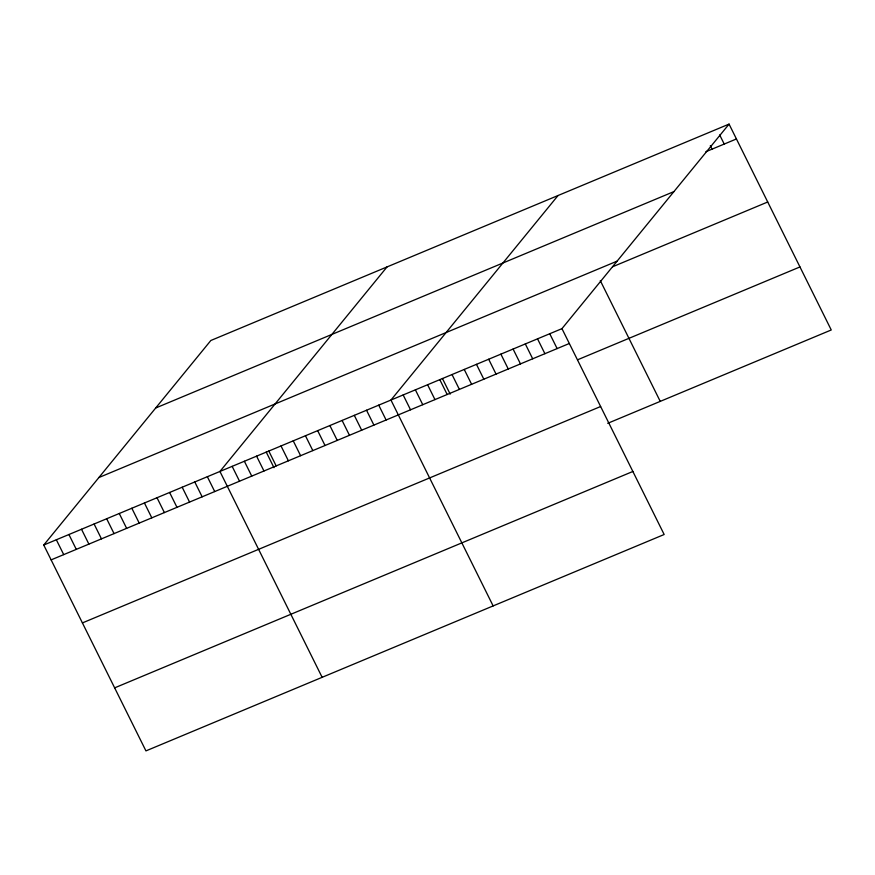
<?xml version="1.0" encoding="UTF-8"?>
<svg xmlns="http://www.w3.org/2000/svg" width="875" height="875" viewBox="0 0 875 875"><rect width="100%" height="100%" fill="white"/><g stroke="black" fill="none" stroke-linecap="round" stroke-linejoin="round"><path stroke-width="1.31" d="M729.061 124.108L561.958 328.639L664.158 534.505L145.939 750.892L43.75 545.027L210.842 340.495L729.061 124.108L831.25 329.973L607.72 423.314M387.034 266.93L219.942 471.45L322.131 677.316M558.053 195.519L390.95 400.05L493.139 605.916M705.895 151.714L736.433 138.961M155.706 407.991L673.914 191.603M98.897 477.531L617.105 261.144M612.588 266.777L767.725 201.994M43.75 545.027L561.958 328.639M51.122 559.88L569.33 343.492M577.642 359.767L799.958 266.941M82.414 622.913L600.622 406.525M114.647 687.859L632.866 471.472M719.677 134.925L724.216 144.058M710.303 145.731L711.998 149.166M600.294 280.623L660.242 401.384M549.752 333.747L557.123 348.589M537.534 338.844L544.906 353.697M525.317 343.941L532.689 358.794M513.1 349.048L520.472 363.891M500.883 354.145L508.255 368.998M488.677 359.242L496.048 374.095M476.459 364.35L483.831 379.192M464.242 369.447L471.614 384.3M452.025 374.544L459.397 389.397M442.422 378.481L450.177 394.122M439.808 379.652L447.18 394.494M427.602 384.748L434.973 399.602M415.384 389.845L422.756 404.698M403.167 394.953L410.539 409.795M378.733 405.147L386.105 420M366.527 410.244L373.898 425.097M354.309 415.352L361.681 430.205M342.092 420.448L349.464 435.302M329.875 425.545L337.247 440.398M317.658 430.653L325.03 445.506M305.452 435.75L312.823 450.603M293.234 440.847L300.606 455.7M281.017 445.955L288.389 460.808M268.8 451.052L276.172 465.905M266.23 452.058L273.984 467.688M256.583 456.148L263.955 471.002M244.377 461.256L251.748 476.109M232.159 466.353L239.531 481.206M207.353 476.711L214.725 491.564M194.775 481.961L202.147 496.814M182.186 487.222L189.558 502.075M169.597 492.472L176.969 507.325M157.019 497.733L164.391 512.575M144.43 502.983L151.802 517.836M131.841 508.244L139.213 523.086M119.263 513.494L126.634 528.347M106.673 518.755L114.045 533.597M94.095 524.005L101.467 538.858M81.506 529.255L88.878 544.108M68.917 534.516L76.289 549.369M56.339 539.766L63.711 554.619"/></g></svg>
